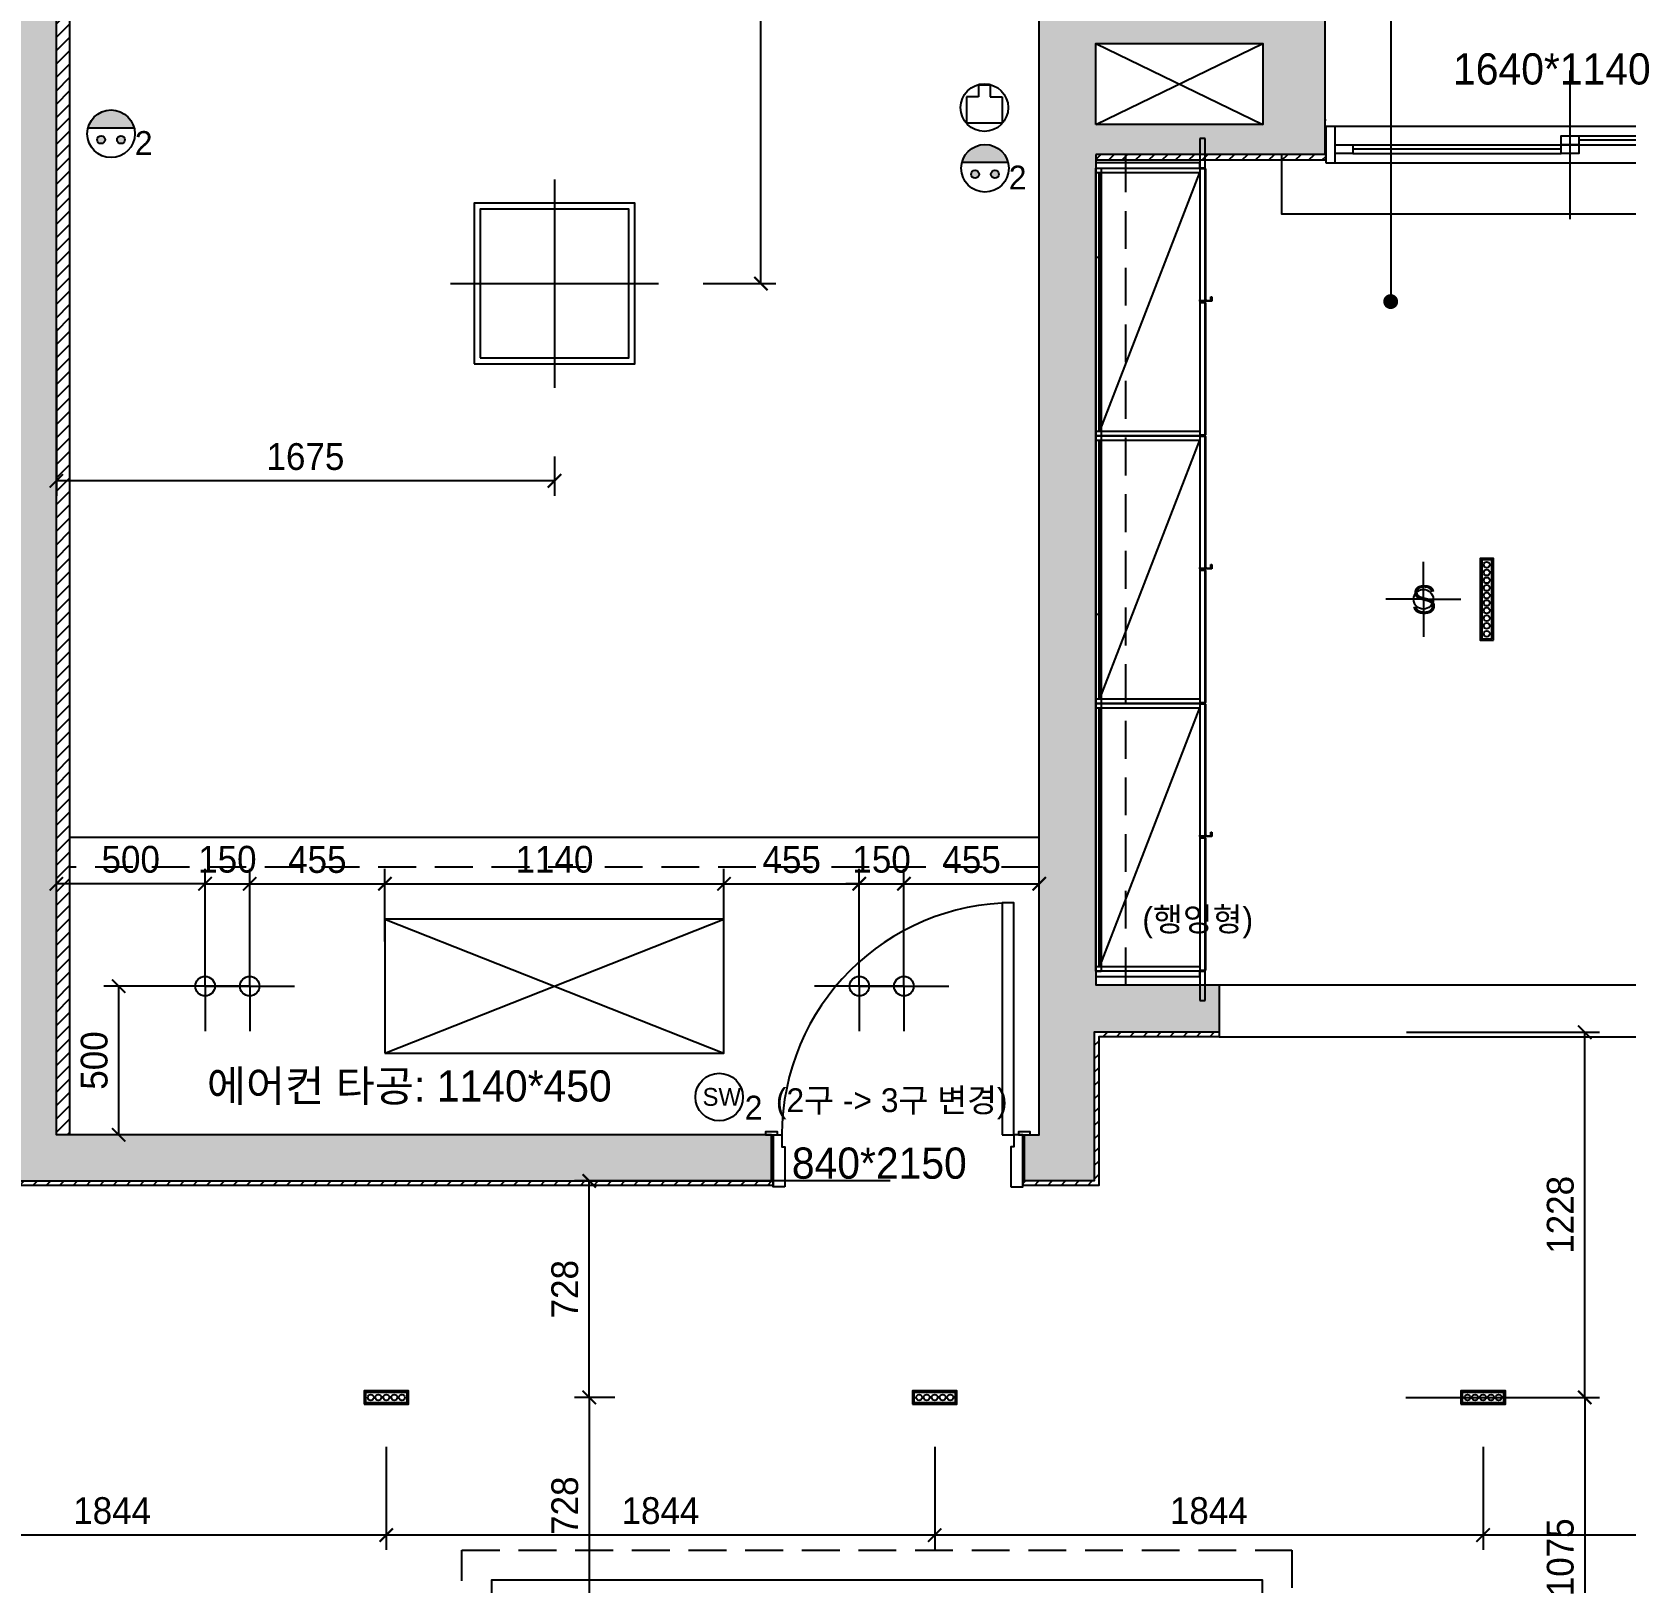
# Model space of a CAD drawing. Header units: millimetres. Extents: x -551172 to 227904, y -3435 to 261611.
# Drawn here: x 178298 to 183656, y 86302 to 91515 of the extents above; entities that cross this region are included whole.
import ezdxf

# ---------------------------------------------------------------- set-up
doc = ezdxf.new("R2010")
doc.units = ezdxf.units.MM
doc.header["$LTSCALE"] = 100
doc.header["$PDMODE"] = 3
doc.linetypes.add('DIVIDE', pattern=[31.75, 12.7, -6.35, 0, -6.35, 0, -6.35])
doc.linetypes.add('HIDDENX2', pattern=[19.05, 12.7, -6.35])
doc.layers.get('DEFPOINTS').update_dxf_attribs({"color": 248})
for name, color, linetype in [('3TI-CE-LIGHT', 6, 'Continuous'), ('C-LIGHT', 5, 'Continuous'), ('C-LIGHT(IN)', 10, 'HIDDENX2'), ('E-DIM(IN)', 14, 'Continuous'), ('F-HAT', 251, 'Continuous'), ('F-HAT @ 1', 251, 'Continuous'), ('F-LEVEL', 7, 'Continuous'), ('F-OPEN', 1, 'DIVIDE'), ('F-SYM', 7, 'Continuous'), ('F-TEXT @ 1', 3, 'Continuous'), ('F-WALL1', 2, 'Continuous'), ('F-WALL2', 3, 'Continuous'), ('F-WIN', 4, 'Continuous'), ('전기', 7, 'Continuous')]:
    doc.layers.add(name, color=color, linetype=linetype)
doc.styles.add('YOURNAME', font='HYWULM.TTF')
doc.styles.add('휴먼엑스포', font='Expo M.ttf')
doc.dimstyles.new('YOURNAME-50', dxfattribs={"dimscale": 50, "dimtxt": 1.8, "dimasz": 0.9, "dimexe": 1, "dimexo": 3, "dimgap": 0.7, "dimtad": 1, "dimdec": 0, "dimzin": 0, "dimdsep": 46, "dimtxsty": 'YOURNAME', "dimblk": 'ARCHTICK', "dimcen": 0, "dimclrd": 1, "dimclre": 1, "dimclrt": 7, "dimadec": 0, "dimazin": 0, "dimtfac": 1, "dimtdec": 0, "dimtix": 1, "dimtmove": 2, "dimatfit": 3, "dimldrblk": 'ARCHTICK', "dimfxl": 0, "dimtolj": 1, "dimtzin": 0, "dimarcsym": 0})
pattern_1 = [(45, (25200, 0), (-22.4506403, 22.4506403), [])]

# ---------------------------------------------------------------- blocks, each defined once
blk = doc.blocks.new('_ArchTick')
at = {"color": 0, "linetype": 'ByBlock', "const_width": 0.15}
blk.add_lwpolyline([(-0.5, -0.5), (0.5, 0.5)], dxfattribs=at)
blk = doc.blocks.new('*D362')
at = {"layer": 'DEFPOINTS', "color": 0}
for p in [(178380.6, 90668.3), (180055.6, 90236.7), (178380.6, 90005)]:
    blk.add_point(p, dxfattribs=at)
at = {"layer": 'E-DIM(IN)', "lineweight": -2}
for p, q in [((178380.6, 90518.3), (178380.6, 89955)), ((180055.6, 90086.7), (180055.6, 89955)), ((180055.6, 90005), (178380.6, 90005))]:
    blk.add_line(p, q, dxfattribs=at)
at = {"layer": 'E-DIM(IN)', "lineweight": -2, "xscale": 45, "yscale": 45, "zscale": 45, "rotation": 180}
blk.add_blockref('_ArchTick', (178380.6, 90005), dxfattribs=at)
at = {"layer": 'E-DIM(IN)', "lineweight": -2, "xscale": 45, "yscale": 45, "zscale": 45}
blk.add_blockref('_ArchTick', (180055.6, 90005), dxfattribs=at)
at = {"layer": 'E-DIM(IN)', "color": 7, "insert": (179218.1, 90086.1), "char_height": 90, "attachment_point": 5, "style": 'YOURNAME'}
blk.add_mtext('\\A1;1675', dxfattribs=at)
blk = doc.blocks.new('*D363')
at = {"layer": 'DEFPOINTS', "color": 0}
for p in [(180093.1, 92845.8), (180750, 92845.8), (180405.6, 90668.3)]:
    blk.add_point(p, dxfattribs=at)
at = {"layer": 'E-DIM(IN)', "lineweight": -2}
for p, q in [((180243.1, 92845.8), (180800, 92845.8)), ((180750, 90668.3), (180750, 92845.8)), ((180555.6, 90668.3), (180800, 90668.3))]:
    blk.add_line(p, q, dxfattribs=at)
at = {"layer": 'E-DIM(IN)', "lineweight": -2, "xscale": 45, "yscale": 45, "zscale": 45}
for p, rotation in [((180750, 92845.8), 90), ((180750, 90668.3), 270)]:
    blk.add_blockref('_ArchTick', p, dxfattribs=dict(at, rotation=rotation))
at = {"layer": 'E-DIM(IN)', "color": 7, "insert": (180668.2, 91757.1), "char_height": 90, "attachment_point": 5, "rotation": 90, "style": 'YOURNAME'}
blk.add_mtext('\\A1;2178', dxfattribs=at)
blk = doc.blocks.new('*D364')
at = {"layer": 'DEFPOINTS', "color": 0}
for p in [(178380.6, 88650), (178380.6, 88305.8), (178880.6, 88305.8)]:
    blk.add_point(p, dxfattribs=at)
at = {"layer": 'E-DIM(IN)', "lineweight": -2}
for p, q in [((178380.6, 88455.8), (178380.6, 88700)), ((178880.6, 88455.8), (178880.6, 88700)), ((178880.6, 88650), (178380.6, 88650))]:
    blk.add_line(p, q, dxfattribs=at)
at = {"layer": 'E-DIM(IN)', "lineweight": -2, "xscale": 45, "yscale": 45, "zscale": 45, "rotation": 180}
blk.add_blockref('_ArchTick', (178380.6, 88650), dxfattribs=at)
at = {"layer": 'E-DIM(IN)', "lineweight": -2, "xscale": 45, "yscale": 45, "zscale": 45}
blk.add_blockref('_ArchTick', (178880.6, 88650), dxfattribs=at)
at = {"layer": 'E-DIM(IN)', "color": 7, "insert": (178630.6, 88731.8), "char_height": 90, "attachment_point": 5, "style": 'YOURNAME'}
blk.add_mtext('\\A1;500', dxfattribs=at)
blk = doc.blocks.new('*D365')
at = {"layer": 'DEFPOINTS', "color": 0}
for p in [(179030.6, 88650.2), (178880.6, 88305.8), (179030.6, 88305.8)]:
    blk.add_point(p, dxfattribs=at)
at = {"layer": 'E-DIM(IN)', "lineweight": -2}
for p, q in [((178880.6, 88455.8), (178880.6, 88700.2)), ((179030.6, 88455.8), (179030.6, 88700.2)), ((178880.6, 88650.2), (178835.6, 88650.2)), ((178880.6, 88650.2), (179030.6, 88650.2)), ((179030.6, 88650.2), (179075.6, 88650.2))]:
    blk.add_line(p, q, dxfattribs=at)
at = {"layer": 'E-DIM(IN)', "lineweight": -2, "xscale": 45, "yscale": 45, "zscale": 45}
blk.add_blockref('_ArchTick', (178880.6, 88650.2), dxfattribs=at)
at = {"layer": 'E-DIM(IN)', "lineweight": -2, "xscale": 45, "yscale": 45, "zscale": 45, "rotation": 180}
blk.add_blockref('_ArchTick', (179030.6, 88650.2), dxfattribs=at)
at = {"layer": 'E-DIM(IN)', "color": 7, "insert": (178955.6, 88732), "char_height": 90, "attachment_point": 5, "style": 'YOURNAME'}
blk.add_mtext('\\A1;150', dxfattribs=at)
blk = doc.blocks.new('*D366')
at = {"layer": 'DEFPOINTS', "color": 0}
for p in [(179485.6, 88650.2), (179030.6, 88305.8), (179485.6, 88305.8)]:
    blk.add_point(p, dxfattribs=at)
at = {"layer": 'E-DIM(IN)', "lineweight": -2}
for p, q in [((179030.6, 88455.8), (179030.6, 88700.2)), ((179485.6, 88455.8), (179485.6, 88700.2)), ((179030.6, 88650.2), (179485.6, 88650.2))]:
    blk.add_line(p, q, dxfattribs=at)
at = {"layer": 'E-DIM(IN)', "lineweight": -2, "xscale": 45, "yscale": 45, "zscale": 45, "rotation": 180}
blk.add_blockref('_ArchTick', (179030.6, 88650.2), dxfattribs=at)
at = {"layer": 'E-DIM(IN)', "lineweight": -2, "xscale": 45, "yscale": 45, "zscale": 45}
blk.add_blockref('_ArchTick', (179485.6, 88650.2), dxfattribs=at)
at = {"layer": 'E-DIM(IN)', "color": 7, "insert": (179258.1, 88731.1), "char_height": 90, "attachment_point": 5, "style": 'YOURNAME'}
blk.add_mtext('\\A1;455', dxfattribs=at)
blk = doc.blocks.new('*D367')
at = {"layer": 'DEFPOINTS', "color": 0}
for p in [(180625.6, 88650.1), (179485.6, 88305.8), (180625.6, 88305.8)]:
    blk.add_point(p, dxfattribs=at)
at = {"layer": 'E-DIM(IN)', "lineweight": -2}
for p, q in [((179485.6, 88455.8), (179485.6, 88700.1)), ((180625.6, 88455.8), (180625.6, 88700.1)), ((179485.6, 88650.1), (180625.6, 88650.1))]:
    blk.add_line(p, q, dxfattribs=at)
at = {"layer": 'E-DIM(IN)', "lineweight": -2, "xscale": 45, "yscale": 45, "zscale": 45, "rotation": 180}
blk.add_blockref('_ArchTick', (179485.6, 88650.1), dxfattribs=at)
at = {"layer": 'E-DIM(IN)', "lineweight": -2, "xscale": 45, "yscale": 45, "zscale": 45}
blk.add_blockref('_ArchTick', (180625.6, 88650.1), dxfattribs=at)
at = {"layer": 'E-DIM(IN)', "color": 7, "insert": (180055.6, 88731.9), "char_height": 90, "attachment_point": 5, "style": 'YOURNAME'}
blk.add_mtext('\\A1;1140', dxfattribs=at)
blk = doc.blocks.new('*D368')
at = {"layer": 'DEFPOINTS', "color": 0}
for p in [(181080.6, 88650.1), (180625.6, 88305.8), (181080.6, 88305.8)]:
    blk.add_point(p, dxfattribs=at)
at = {"layer": 'E-DIM(IN)', "lineweight": -2}
for p, q in [((180625.6, 88455.8), (180625.6, 88700.1)), ((181080.6, 88455.8), (181080.6, 88700.1)), ((180625.6, 88650.1), (181080.6, 88650.1))]:
    blk.add_line(p, q, dxfattribs=at)
at = {"layer": 'E-DIM(IN)', "lineweight": -2, "xscale": 45, "yscale": 45, "zscale": 45, "rotation": 180}
blk.add_blockref('_ArchTick', (180625.6, 88650.1), dxfattribs=at)
at = {"layer": 'E-DIM(IN)', "lineweight": -2, "xscale": 45, "yscale": 45, "zscale": 45}
blk.add_blockref('_ArchTick', (181080.6, 88650.1), dxfattribs=at)
at = {"layer": 'E-DIM(IN)', "color": 7, "insert": (180853.1, 88731), "char_height": 90, "attachment_point": 5, "style": 'YOURNAME'}
blk.add_mtext('\\A1;455', dxfattribs=at)
blk = doc.blocks.new('*D369')
at = {"layer": 'DEFPOINTS', "color": 0}
for p in [(181230.6, 88650.1), (181080.6, 88305.8), (181230.6, 88305.8)]:
    blk.add_point(p, dxfattribs=at)
at = {"layer": 'E-DIM(IN)', "lineweight": -2}
for p, q in [((181080.6, 88455.8), (181080.6, 88700.1)), ((181230.6, 88455.8), (181230.6, 88700.1)), ((181080.6, 88650.1), (181035.6, 88650.1)), ((181080.6, 88650.1), (181230.6, 88650.1)), ((181230.6, 88650.1), (181275.6, 88650.1))]:
    blk.add_line(p, q, dxfattribs=at)
at = {"layer": 'E-DIM(IN)', "lineweight": -2, "xscale": 45, "yscale": 45, "zscale": 45}
blk.add_blockref('_ArchTick', (181080.6, 88650.1), dxfattribs=at)
at = {"layer": 'E-DIM(IN)', "lineweight": -2, "xscale": 45, "yscale": 45, "zscale": 45, "rotation": 180}
blk.add_blockref('_ArchTick', (181230.6, 88650.1), dxfattribs=at)
at = {"layer": 'E-DIM(IN)', "color": 7, "insert": (181155.6, 88731.9), "char_height": 90, "attachment_point": 5, "style": 'YOURNAME'}
blk.add_mtext('\\A1;150', dxfattribs=at)
blk = doc.blocks.new('*D370')
at = {"layer": 'DEFPOINTS', "color": 0}
for p in [(181685.6, 88650.1), (181230.6, 88305.8), (181685.6, 88305.8)]:
    blk.add_point(p, dxfattribs=at)
at = {"layer": 'E-DIM(IN)', "lineweight": -2}
for p, q in [((181230.6, 88455.8), (181230.6, 88700.1)), ((181685.6, 88455.8), (181685.6, 88700.1)), ((181230.6, 88650.1), (181685.6, 88650.1))]:
    blk.add_line(p, q, dxfattribs=at)
at = {"layer": 'E-DIM(IN)', "lineweight": -2, "xscale": 45, "yscale": 45, "zscale": 45, "rotation": 180}
blk.add_blockref('_ArchTick', (181230.6, 88650.1), dxfattribs=at)
at = {"layer": 'E-DIM(IN)', "lineweight": -2, "xscale": 45, "yscale": 45, "zscale": 45}
blk.add_blockref('_ArchTick', (181685.6, 88650.1), dxfattribs=at)
at = {"layer": 'E-DIM(IN)', "color": 7, "insert": (181458.1, 88731), "char_height": 90, "attachment_point": 5, "style": 'YOURNAME'}
blk.add_mtext('\\A1;455', dxfattribs=at)
blk = doc.blocks.new('*D371')
at = {"layer": 'DEFPOINTS', "color": 0}
for p in [(178879.4, 88305.8), (178590, 87805.8), (178879.4, 87805.8)]:
    blk.add_point(p, dxfattribs=at)
at = {"layer": 'E-DIM(IN)', "lineweight": -2}
for p, q in [((178729.4, 88305.8), (178540, 88305.8)), ((178590, 88305.8), (178590, 87805.8)), ((178729.4, 87805.8), (178540, 87805.8))]:
    blk.add_line(p, q, dxfattribs=at)
at = {"layer": 'E-DIM(IN)', "lineweight": -2, "xscale": 45, "yscale": 45, "zscale": 45}
for p, rotation in [((178590, 88305.8), 90), ((178590, 87805.8), 270)]:
    blk.add_blockref('_ArchTick', p, dxfattribs=dict(at, rotation=rotation))
at = {"layer": 'E-DIM(IN)', "color": 7, "insert": (178508.2, 88055.8), "char_height": 90, "attachment_point": 5, "rotation": 90, "style": 'YOURNAME'}
blk.add_mtext('\\A1;500', dxfattribs=at)
blk = doc.blocks.new('*D413')
at = {"layer": 'DEFPOINTS', "color": 0}
for p in [(183178.1, 86906.3), (184843.1, 86746.8), (183178.1, 86460)]:
    blk.add_point(p, dxfattribs=at)
at = {"layer": 'E-DIM(IN)', "lineweight": -2}
for p, q in [((183178.1, 86756.3), (183178.1, 86410)), ((184843.1, 86596.8), (184843.1, 86410)), ((184843.1, 86460), (183178.1, 86460))]:
    blk.add_line(p, q, dxfattribs=at)
at = {"layer": 'E-DIM(IN)', "lineweight": -2, "xscale": 45, "yscale": 45, "zscale": 45, "rotation": 180}
blk.add_blockref('_ArchTick', (183178.1, 86460), dxfattribs=at)
at = {"layer": 'E-DIM(IN)', "lineweight": -2, "xscale": 45, "yscale": 45, "zscale": 45}
blk.add_blockref('_ArchTick', (184843.1, 86460), dxfattribs=at)
at = {"layer": 'E-DIM(IN)', "color": 7, "insert": (184010.6, 86541.1), "char_height": 90, "attachment_point": 5, "style": 'YOURNAME'}
blk.add_mtext('\\A1;1665', dxfattribs=at)
blk = doc.blocks.new('*D414')
at = {"layer": 'DEFPOINTS', "color": 0}
for p in [(182770.6, 88150.8), (183520, 88150.8), (182770.6, 86922.8)]:
    blk.add_point(p, dxfattribs=at)
at = {"layer": 'E-DIM(IN)', "lineweight": -2}
for p, q in [((182920.6, 88150.8), (183570, 88150.8)), ((183520, 86922.8), (183520, 88150.8)), ((182920.6, 86922.8), (183570, 86922.8))]:
    blk.add_line(p, q, dxfattribs=at)
at = {"layer": 'E-DIM(IN)', "lineweight": -2, "xscale": 45, "yscale": 45, "zscale": 45}
for p, rotation in [((183520, 88150.8), 90), ((183520, 86922.8), 270)]:
    blk.add_blockref('_ArchTick', p, dxfattribs=dict(at, rotation=rotation))
at = {"layer": 'E-DIM(IN)', "color": 7, "insert": (183438.2, 87536.8), "char_height": 90, "attachment_point": 5, "rotation": 90, "style": 'YOURNAME'}
blk.add_mtext('\\A1;1228', dxfattribs=at)
blk = doc.blocks.new('*D415')
at = {"layer": 'DEFPOINTS', "color": 0}
for p in [(182768.2, 86922.8), (182768.2, 85847.8), (183520, 85847.8)]:
    blk.add_point(p, dxfattribs=at)
at = {"layer": 'E-DIM(IN)', "lineweight": -2}
for p, q in [((182918.2, 86922.8), (183570, 86922.8)), ((183520, 86922.8), (183520, 85847.8)), ((182918.2, 85847.8), (183570, 85847.8))]:
    blk.add_line(p, q, dxfattribs=at)
at = {"layer": 'E-DIM(IN)', "lineweight": -2, "xscale": 45, "yscale": 45, "zscale": 45}
for p, rotation in [((183520, 86922.8), 90), ((183520, 85847.8), 270)]:
    blk.add_blockref('_ArchTick', p, dxfattribs=dict(at, rotation=rotation))
at = {"layer": 'E-DIM(IN)', "color": 7, "insert": (183438.2, 86385.3), "char_height": 90, "attachment_point": 5, "rotation": 90, "style": 'YOURNAME'}
blk.add_mtext('\\A1;1075', dxfattribs=at)
blk = doc.blocks.new('*D416')
at = {"layer": 'DEFPOINTS', "color": 0}
for p in [(181334.1, 86906.3), (183178.1, 86906.3), (181334.1, 86460)]:
    blk.add_point(p, dxfattribs=at)
at = {"layer": 'E-DIM(IN)', "lineweight": -2}
for p, q in [((181334.1, 86756.3), (181334.1, 86410)), ((183178.1, 86756.3), (183178.1, 86410)), ((183178.1, 86460), (181334.1, 86460))]:
    blk.add_line(p, q, dxfattribs=at)
at = {"layer": 'E-DIM(IN)', "lineweight": -2, "xscale": 45, "yscale": 45, "zscale": 45, "rotation": 180}
blk.add_blockref('_ArchTick', (181334.1, 86460), dxfattribs=at)
at = {"layer": 'E-DIM(IN)', "lineweight": -2, "xscale": 45, "yscale": 45, "zscale": 45}
blk.add_blockref('_ArchTick', (183178.1, 86460), dxfattribs=at)
at = {"layer": 'E-DIM(IN)', "color": 7, "insert": (182256.1, 86541.8), "char_height": 90, "attachment_point": 5, "style": 'YOURNAME'}
blk.add_mtext('\\A1;1844', dxfattribs=at)
blk = doc.blocks.new('*D417')
at = {"layer": 'DEFPOINTS', "color": 0}
for p in [(177646, 86906.3), (179490.1, 86906.3), (177646, 86460)]:
    blk.add_point(p, dxfattribs=at)
at = {"layer": 'E-DIM(IN)', "lineweight": -2}
for p, q in [((177646, 86756.3), (177646, 86410)), ((179490.1, 86756.3), (179490.1, 86410)), ((179490.1, 86460), (177646, 86460))]:
    blk.add_line(p, q, dxfattribs=at)
at = {"layer": 'E-DIM(IN)', "lineweight": -2, "xscale": 45, "yscale": 45, "zscale": 45, "rotation": 180}
blk.add_blockref('_ArchTick', (177646, 86460), dxfattribs=at)
at = {"layer": 'E-DIM(IN)', "lineweight": -2, "xscale": 45, "yscale": 45, "zscale": 45}
blk.add_blockref('_ArchTick', (179490.1, 86460), dxfattribs=at)
at = {"layer": 'E-DIM(IN)', "color": 7, "insert": (178568.1, 86541.8), "char_height": 90, "attachment_point": 5, "style": 'YOURNAME'}
blk.add_mtext('\\A1;1844', dxfattribs=at)
blk = doc.blocks.new('*D442')
at = {"layer": 'DEFPOINTS', "color": 0}
for p in [(180172.5, 87650.8), (181334.1, 87650.8), (180408.9, 86922.8)]:
    blk.add_point(p, dxfattribs=at)
at = {"layer": 'E-DIM(IN)', "lineweight": -2}
for p, q in [((181184.1, 87650.8), (180122.5, 87650.8)), ((180172.5, 86922.8), (180172.5, 87650.8)), ((180258.9, 86922.8), (180122.5, 86922.8))]:
    blk.add_line(p, q, dxfattribs=at)
at = {"layer": 'E-DIM(IN)', "lineweight": -2, "xscale": 45, "yscale": 45, "zscale": 45}
for p, rotation in [((180172.5, 87650.8), 90), ((180172.5, 86922.8), 270)]:
    blk.add_blockref('_ArchTick', p, dxfattribs=dict(at, rotation=rotation))
at = {"layer": 'E-DIM(IN)', "color": 7, "insert": (180090.7, 87286.8), "char_height": 90, "attachment_point": 5, "rotation": 90, "style": 'YOURNAME'}
blk.add_mtext('\\A1;728', dxfattribs=at)
blk = doc.blocks.new('*D443')
at = {"layer": 'DEFPOINTS', "color": 0}
for p in [(180408.9, 86922.8), (180172.5, 86194.8), (180408.9, 86194.8)]:
    blk.add_point(p, dxfattribs=at)
at = {"layer": 'E-DIM(IN)', "lineweight": -2}
for p, q in [((180258.9, 86922.8), (180122.5, 86922.8)), ((180172.5, 86922.8), (180172.5, 86194.8)), ((180258.9, 86194.8), (180122.5, 86194.8))]:
    blk.add_line(p, q, dxfattribs=at)
at = {"layer": 'E-DIM(IN)', "lineweight": -2, "xscale": 45, "yscale": 45, "zscale": 45}
for p, rotation in [((180172.5, 86922.8), 90), ((180172.5, 86194.8), 270)]:
    blk.add_blockref('_ArchTick', p, dxfattribs=dict(at, rotation=rotation))
at = {"layer": 'E-DIM(IN)', "color": 7, "insert": (180090.7, 86558.8), "char_height": 90, "attachment_point": 5, "rotation": 90, "style": 'YOURNAME'}
blk.add_mtext('\\A1;728', dxfattribs=at)
blk = doc.blocks.new('*D593')
at = {"layer": 'DEFPOINTS', "color": 0}
for p in [(179490.1, 86906.3), (181334.1, 86906.3), (179490.1, 86460)]:
    blk.add_point(p, dxfattribs=at)
at = {"layer": 'E-DIM(IN)', "lineweight": -2}
for p, q in [((179490.1, 86756.3), (179490.1, 86410)), ((181334.1, 86756.3), (181334.1, 86410)), ((181334.1, 86460), (179490.1, 86460))]:
    blk.add_line(p, q, dxfattribs=at)
at = {"layer": 'E-DIM(IN)', "lineweight": -2, "xscale": 45, "yscale": 45, "zscale": 45, "rotation": 180}
blk.add_blockref('_ArchTick', (179490.1, 86460), dxfattribs=at)
at = {"layer": 'E-DIM(IN)', "lineweight": -2, "xscale": 45, "yscale": 45, "zscale": 45}
blk.add_blockref('_ArchTick', (181334.1, 86460), dxfattribs=at)
at = {"layer": 'E-DIM(IN)', "color": 7, "insert": (180412.1, 86541.8), "char_height": 90, "attachment_point": 5, "style": 'YOURNAME'}
blk.add_mtext('\\A1;1844', dxfattribs=at)

msp = doc.modelspace()

# ---------------------------------------------------------------- hatches: boundary and pattern name
at = {"layer": 'F-HAT'}
h = msp.add_hatch(color=256, dxfattribs=at)
h.dxf.hatch_style = 1
h.paths.add_polyline_path([(171200.6, 91301.8), (171242.1, 91616.8), (169842.1, 91616.8), (169842.1, 93089.8), (170417.1, 93089.8), (170417.1, 93320.8), (169642.1, 93320.8), (169642.1, 79859.8), (170676.6, 79859.8), (170676.6, 80052.8), (169906.6, 80052.8), (169906.6, 81641.8), (170689.6, 81641.8), (170689.6, 81891.8), (169929.6, 81891.8), (169929.6, 86096.8), (171020.6, 86096.8), (171020.6, 86256.8), (169929.6, 86256.8), (169929.6, 88346.8), (171270.6, 88346.8), (171270.6, 88496.8), (169890.6, 88496.8), (169890.6, 91301.8)])
h.paths.add_polyline_path([(172733.6, 91301.8), (172733.6, 88496.8), (172058.6, 88496.8), (172058.6, 88346.8), (172733.6, 88346.8), (172733.6, 86256.8), (171870.6, 86256.8), (171870.6, 86096.8), (173420.6, 86096.8), (173420.6, 86256.8), (172905.6, 86256.8), (172905.6, 87608.8), (173605.6, 87608.8), (173605.6, 87763.8), (172895.6, 87763.8), (172895.6, 91300.8), (173685.6, 91300.8), (173685.6, 91915.8), (172900.6, 91915.8), (172900.6, 93120.8), (173660.6, 93120.8), (173660.6, 93320.8), (172034.6, 93320.8), (172034.6, 93089.8), (172744.6, 93089.8), (172744.6, 92186.8), (172002.1, 92186.8), (172002.1, 91616.8), (172043.6, 91301.8)])
h.paths.add_polyline_path([(172152.1, 91616.8), (172152.1, 92036.8), (172744.6, 92036.8), (172744.6, 91616.8)], flags=16)
h.paths.add_polyline_path([(172900.6, 91450.8), (172900.6, 91765.8), (173535.6, 91765.8), (173535.6, 91450.8)], flags=16)
h.paths.add_polyline_path([(174648.6, 86256.8), (174375.6, 86256.8), (174375.6, 86096.8), (174420.6, 86096.8), (174420.6, 81891.8), (173988.6, 81891.8), (173988.6, 81641.8), (174648.6, 81641.8), (174648.6, 81836.8)])
h.paths.add_polyline_path([(174601.6, 80059.8), (174601.6, 80694.8), (174406.6, 80694.8), (174406.6, 80402.8), (174406.6, 80059.8), (174396.6, 80059.8), (174396.6, 79859.8), (175111.6, 79859.8), (175111.6, 80059.8)])
h.paths.add_polyline_path([(180195.6, 80469.8), (180700.6, 80469.8), (180700.6, 80724.8), (180195.6, 80724.8), (180195.6, 85991.8), (182135.6, 85991.8), (182135.6, 85371.8), (182285.6, 85371.8), (182285.6, 85689.8), (182600.6, 85689.8), (182600.6, 85847.8), (182320.6, 85847.8), (182320.6, 86194.8), (180004.6, 86194.8), (180004.6, 80059.8), (179494.6, 80059.8), (179494.6, 79859.8), (180195.6, 79859.8), (180195.6, 80044.8)])
h.paths.add_polyline_path([(180195.6, 80044.8), (180195.6, 79859.8), (181840.6, 79859.8, 0.191132), (183208.8, 80469.8), (182995.6, 80469.8), (182973.9, 80469.8, -0.151278), (181840.6, 80044.8)])
h.paths.add_polyline_path([(184198.6, 80469.8), (184198.6, 80669.8), (183685.6, 80669.8), (183685.6, 85689.8), (183730.6, 85689.8), (183730.6, 85847.8), (183450.6, 85847.8), (183450.6, 85689.8), (183495.6, 85689.8), (183495.6, 80724.8), (182995.6, 80724.8), (182995.6, 80469.8)])
h.paths.add_polyline_path([(187180.6, 80469.8), (187180.6, 89425.8), (184290.6, 89425.8), (184290.6, 88310.8), (184205.6, 88310.8), (184205.6, 88150.8), (184290.6, 88150.8), (184290.6, 87350.8), (184450.6, 87350.8), (184450.6, 89200.8), (186980.6, 89200.8), (186980.6, 87505.8), (185235.6, 87505.8), (185235.6, 87350.8), (186165.6, 87350.8), (186165.6, 86142.8), (184900.6, 86142.8), (184900.6, 85847.8), (184580.6, 85847.8), (184580.6, 85689.8), (184895.6, 85689.8), (184895.6, 85364.8), (185048.6, 85364.8), (185048.6, 85984.8), (186988.6, 85984.8), (186988.6, 80669.8), (186478.6, 80669.8), (186478.6, 80469.8)])
h.paths.add_polyline_path([(186320.6, 86142.8), (186320.6, 87350.8), (186980.6, 87350.8), (186980.6, 86142.8)], flags=16)
h.paths.add_polyline_path([(180785.6, 87650.8), (180785.6, 87805.8), (178380.6, 87805.8), (178380.6, 92845.8), (178890.6, 92845.8), (178890.6, 93045.8), (178380.6, 93045.8), (178380.6, 93320.8), (177665.6, 93320.8), (177665.6, 93120.8), (178200.6, 93120.8), (178200.6, 90795.8), (177800.6, 90795.8), (177800.6, 90550.8), (178195.6, 90550.8), (178195.6, 87650.8)])
h.paths.add_polyline_path([(181875.6, 88310.8), (181875.6, 91102.8), (182645.6, 91102.8), (182645.6, 93045.8), (181405.6, 93045.8), (181405.6, 92845.8), (182437.6, 92845.8), (182437.6, 91575.8), (181685.6, 91575.8), (181685.6, 87805.8), (181635.6, 87805.8), (181635.6, 87650.8), (181870.6, 87650.8), (181870.6, 88150.8), (182290.6, 88150.8), (182290.6, 88310.8)])
h.paths.add_polyline_path([(181875.6, 91202.8), (181875.6, 91475.8), (182437.6, 91475.8), (182437.6, 91202.8)], flags=16)
h.paths.add_polyline_path([(184290.6, 90422.8), (184550.6, 90422.8), (184550.6, 91232.8), (184290.6, 91232.8)])
h.paths.add_polyline_path([(176170.6, 91300.8), (176170.6, 90550.8), (176440.6, 90550.8), (176440.6, 91640.8), (175170.6, 91640.8), (175170.6, 91300.8)])
h = msp.add_hatch(dxfattribs=at)
h.set_pattern_fill('ANSI31', color=256, scale=10)
h.paths.add_polyline_path([(178425.6, 92730.8), (178380.6, 92730.8), (178380.6, 87805.8), (178425.6, 87805.8)])
h = msp.add_hatch(dxfattribs=at)
h.set_pattern_fill('ANSI31', color=256, scale=10)
h.set_pattern_definition(pattern_1)
h.paths.add_polyline_path([(182650.6, 91217.8), (182645.6, 91217.8), (182645.6, 91102.8), (182650.6, 91102.8)])
h = msp.add_hatch(dxfattribs=at)
h.set_pattern_fill('ANSI31', color=256, scale=10)
h.paths.add_polyline_path([(182650.6, 91102.8), (182645.6, 91102.8), (181875.6, 91102.8), (181875.6, 91082.8), (182650.6, 91082.8)])
h = msp.add_hatch(dxfattribs=at)
h.set_pattern_fill('ANSI31', color=256, scale=10)
h.set_pattern_definition(pattern_1)
h.paths.add_polyline_path([(180790.6, 87650.8), (178195.6, 87650.8), (178195.6, 90550.8), (177800.6, 90550.8), (177800.6, 90535.8), (178180.6, 90535.8), (178180.6, 87635.8), (180790.6, 87635.8)])
h = msp.add_hatch(dxfattribs=at)
h.set_pattern_fill('ANSI31', color=256, scale=10)
h.set_pattern_definition(pattern_1)
h.paths.add_polyline_path([(182290.6, 88150.8), (181870.6, 88150.8), (181870.6, 87650.8), (181630.6, 87650.8), (181630.6, 87635.8), (181885.6, 87635.8), (181885.6, 88135.8), (182290.6, 88135.8)])
h = msp.add_hatch(dxfattribs=at)
h.set_pattern_fill('ANSI31', color=256, scale=10)
h.set_pattern_definition(pattern_1)
h.paths.add_polyline_path([(180790.6, 87805.8), (180785.6, 87805.8), (180785.6, 87650.8), (180790.6, 87650.8)])
h = msp.add_hatch(dxfattribs=at)
h.set_pattern_fill('ANSI31', color=256, scale=10)
h.set_pattern_definition(pattern_1)
h.paths.add_polyline_path([(181635.6, 87805.8), (181630.6, 87805.8), (181630.6, 87650.8), (181635.6, 87650.8)])
at = {"layer": '전기'}
h = msp.add_hatch(color=256, dxfattribs=at)
h.dxf.hatch_style = 1
h.paths.add_polyline_path([(178487, 91192.2, -0.341999), (178564.5, 91252.2, -0.341999), (178641.9, 91192.2)])
h.paths.add_polyline_path([(178531.1, 91165.5, -1), (178531.1, 91138.9, -1)])
h.paths.add_polyline_path([(178597.8, 91165.5, -1), (178597.8, 91138.9, -1)])
h = msp.add_hatch(color=256, dxfattribs=at)
h.dxf.hatch_style = 1
h.paths.add_polyline_path([(181425.8, 91076.1, -0.341999), (181503.3, 91136.1, -0.341999), (181580.7, 91076.1)])
h.paths.add_polyline_path([(181469.9, 91049.4, -1), (181469.9, 91022.7, -1)])
h.paths.add_polyline_path([(181536.6, 91049.4, -1), (181536.6, 91022.7, -1)])

# ---------------------------------------------------------------- linework, layer by layer
at = {"layer": '3TI-CE-LIGHT', "color": 1}
for p, q in [((180055.6, 91018.3), (180055.6, 90318.3)), ((179705.6, 90668.3), (180405.6, 90668.3)), ((178880.6, 88305.8), (178880.6, 88457)), ((179030.6, 88305.8), (179030.6, 88457)), ((181080.6, 88305.8), (181080.6, 88457)), ((181230.6, 88305.8), (181230.6, 88457)), ((178880.6, 88305.8), (178729.4, 88305.8)), ((179030.6, 88305.8), (178879.4, 88305.8)), ((178880.6, 88305.8), (179031.8, 88305.8)), ((178880.6, 88305.8), (178880.6, 88154.6)), ((179030.6, 88305.8), (179181.8, 88305.8)), ((179030.6, 88305.8), (179030.6, 88154.6)), ((181080.6, 88305.8), (180929.4, 88305.8)), ((181230.6, 88305.8), (181079.4, 88305.8)), ((181080.6, 88305.8), (181231.8, 88305.8)), ((181080.6, 88305.8), (181080.6, 88154.6)), ((181230.6, 88305.8), (181381.8, 88305.8)), ((181230.6, 88305.8), (181230.6, 88154.6))]:
    msp.add_line(p, q, dxfattribs=at)
for points in [[(179805.6, 90418.3), (180305.6, 90418.3), (180305.6, 90918.3), (179805.6, 90918.3)], [(183207.1, 89474.3), (183207.1, 89739.3), (183174.1, 89739.3), (183174.1, 89474.3)], [(179420.1, 86906.3), (179560.1, 86906.3), (179560.1, 86939.3), (179420.1, 86939.3)], [(181264.1, 86906.3), (181404.1, 86906.3), (181404.1, 86939.3), (181264.1, 86939.3)], [(183108.1, 86906.3), (183248.1, 86906.3), (183248.1, 86939.3), (183108.1, 86939.3)]]:
    msp.add_lwpolyline(points, close=True, dxfattribs=at)
at = {"layer": 'C-LIGHT', "color": 1}
for q in [(182977.6, 89732.8), (182851.6, 89606.8), (182977.6, 89480.8), (183103.6, 89606.8)]:
    msp.add_line((182977.6, 89606.8), q, dxfattribs=at)
at = {"layer": 'C-LIGHT'}
for points in [[(179785.6, 90398.3), (180325.6, 90398.3), (180325.6, 90938.3), (179785.6, 90938.3)], [(183213.1, 89469.3), (183213.1, 89744.3), (183168.1, 89744.3), (183168.1, 89469.3)], [(179415.1, 86900.3), (179565.1, 86900.3), (179565.1, 86945.3), (179415.1, 86945.3)], [(181259.1, 86900.3), (181409.1, 86900.3), (181409.1, 86945.3), (181259.1, 86945.3)], [(183103.1, 86900.3), (183253.1, 86900.3), (183253.1, 86945.3), (183103.1, 86945.3)]]:
    msp.add_lwpolyline(points, close=True, dxfattribs=at)
for centre, radius in [((183190.6, 89722.9), 10), ((183190.6, 89696.4), 10), ((182977.6, 89606.8), 33), ((183190.6, 89670.5), 10), ((183190.6, 89644.8), 10), ((183190.6, 89619.3), 10), ((183190.6, 89594.3), 10), ((183190.6, 89568.8), 10), ((183190.6, 89543.1), 10), ((183190.6, 89517.2), 10), ((183190.6, 89490.7), 10), ((178880.6, 88305.8), 33), ((179030.6, 88305.8), 33), ((181080.6, 88305.8), 33), ((181230.6, 88305.8), 33), ((179437.8, 86922.8), 10), ((179463.2, 86922.8), 10), ((179490.1, 86922.8), 10), ((179517, 86922.8), 10), ((179542.5, 86922.8), 10), ((181281.8, 86922.8), 10), ((181307.2, 86922.8), 10), ((181334.1, 86922.8), 10), ((181361, 86922.8), 10), ((181386.5, 86922.8), 10), ((183125.8, 86922.8), 10), ((183151.2, 86922.8), 10), ((183178.1, 86922.8), 10), ((183205, 86922.8), 10), ((183230.5, 86922.8), 10)]:
    msp.add_circle(centre, radius, dxfattribs=at)
at = {"layer": 'C-LIGHT(IN)', "ltscale": 0.1}
for p, q in [((181975.6, 91102.8), (181975.6, 88310.8)), ((181685.6, 88705.8), (178425.6, 88705.8))]:
    msp.add_line(p, q, dxfattribs=at)
msp.add_lwpolyline([(179744.6, 81924.8), (179744.6, 86409.8), (182535.6, 86409.8), (182535.6, 85862.8)], dxfattribs=at)
at = {"layer": 'F-HAT'}
for p, q in [((182225.6, 91156.3), (182225.6, 91056.8)), ((182243.6, 91156.3), (182225.6, 91156.3)), ((182243.6, 91056.8), (182243.6, 91156.3)), ((182225.6, 91074.8), (181875.6, 91074.8)), ((181875.6, 91074.8), (181875.6, 91056.8)), ((181875.6, 91056.8), (181875.6, 90756.8)), ((181875.6, 91056.8), (181893.6, 91056.8)), ((181875.6, 91056.8), (182225.6, 91056.8)), ((181875.6, 91056.8), (182225.6, 91056.8)), ((181875.6, 90156.8), (181875.6, 91056.8)), ((181875.6, 91041.8), (182225.6, 91041.8)), ((181886.7, 90171.8), (181886.7, 91041.8)), ((181889, 90171.8), (181889, 91041.8)), ((181889, 90171.8), (182225.6, 91041.8)), ((181893.6, 91056.8), (181893.6, 90756.8)), ((182225.6, 91056.8), (182225.6, 91074.8)), ((182225.6, 91056.8), (182243.6, 91056.8)), ((182243.6, 91056.8), (182225.6, 91056.8)), ((182225.6, 91056.8), (182225.6, 88356.8)), ((182225.6, 91056.8), (182225.6, 90156.8)), ((182226.6, 91054), (182227.4, 91054.8)), ((182226.6, 90610.6), (182226.6, 91054)), ((182227.4, 91054.8), (182243.7, 91054.8)), ((182243.6, 88356.8), (182243.6, 91056.8)), ((182243.7, 91054.8), (182244.5, 91054)), ((182244.5, 91054), (182244.5, 90610.6)), ((181875.6, 90756.8), (181893.6, 90756.8)), ((181875.6, 90756.8), (181875.6, 89556.8)), ((181875.6, 90756.8), (181893.6, 90756.8)), ((181893.6, 90756.8), (181893.6, 89556.8)), ((182225.6, 90613.3), (182226.6, 90613.3)), ((182225.6, 90608.8), (182225.6, 90613.3)), ((182265.4, 90608.8), (182225.6, 90608.8)), ((182226.6, 90613.3), (182226.6, 90609.8)), ((182227.4, 90609.8), (182226.6, 90610.6)), ((182226.6, 90609.8), (182245.3, 90609.8)), ((182226.6, 90604), (182227.4, 90604.8)), ((182226.6, 90159.6), (182226.6, 90604)), ((182243.7, 90609.8), (182227.4, 90609.8)), ((182227.4, 90604.8), (182243.8, 90604.8)), ((182244.5, 90610.6), (182243.7, 90609.8)), ((182243.8, 90604.8), (182244.6, 90604)), ((182244.6, 90604), (182244.6, 90159.6)), ((182245.3, 90609.8), (182245.3, 90614.8)), ((182245.3, 90614.8), (182246.3, 90614.8)), ((182246.3, 90614.8), (182246.3, 90611)), ((182246.3, 90611), (182263, 90611)), ((182263, 90611), (182263.1, 90611.1)), ((182263.1, 90611.1), (182263.2, 90611.2)), ((182263.2, 90623.1), (182263.2, 90623.3)), ((182263.2, 90623.3), (182263.4, 90623.3)), ((182263.2, 90611.2), (182263.2, 90623.1)), ((182263.4, 90623.3), (182265.4, 90623.3)), ((182265.4, 90623.3), (182265.6, 90623.3)), ((182265.6, 90608.9), (182265.4, 90608.8)), ((182265.6, 90623.3), (182265.6, 90623.1)), ((182265.6, 90623.1), (182265.6, 90609)), ((182265.6, 90609), (182265.6, 90608.9)), ((181875.6, 90171.8), (182225.6, 90171.8)), ((181875.6, 90156.8), (182225.6, 90156.8)), ((181875.6, 89256.8), (181875.6, 90156.8)), ((182225.6, 90156.8), (181875.6, 90156.8)), ((181875.6, 90141.8), (182225.6, 90141.8)), ((181886.7, 89271.8), (181886.7, 90141.8)), ((181889, 89271.8), (181889, 90141.8)), ((181889, 89271.8), (182225.6, 90141.8)), ((182225.6, 90156.8), (182225.6, 89256.8)), ((182227.4, 90158.8), (182226.6, 90159.6)), ((182226.6, 90154), (182227.4, 90154.8)), ((182226.6, 89710.6), (182226.6, 90154)), ((182243.8, 90158.8), (182227.4, 90158.8)), ((182227.4, 90154.8), (182243.7, 90154.8)), ((182243.7, 90154.8), (182244.5, 90154)), ((182244.6, 90159.6), (182243.8, 90158.8)), ((182244.5, 90154), (182244.5, 89710.6)), ((182225.6, 89713.3), (182226.6, 89713.3)), ((182225.6, 89708.8), (182225.6, 89713.3)), ((182265.4, 89708.8), (182225.6, 89708.8)), ((182226.6, 89713.3), (182226.6, 89709.8)), ((182227.4, 89709.8), (182226.6, 89710.6)), ((182226.6, 89709.8), (182245.3, 89709.8)), ((182226.6, 89704), (182227.4, 89704.8)), ((182226.6, 89259.6), (182226.6, 89704)), ((182243.7, 89709.8), (182227.4, 89709.8)), ((182227.4, 89704.8), (182243.8, 89704.8)), ((182244.5, 89710.6), (182243.7, 89709.8)), ((182243.8, 89704.8), (182244.6, 89704)), ((182244.6, 89704), (182244.6, 89259.6)), ((182245.3, 89709.8), (182245.3, 89714.8)), ((182245.3, 89714.8), (182246.3, 89714.8)), ((182246.3, 89714.8), (182246.3, 89711)), ((182246.3, 89711), (182263, 89711)), ((182263, 89711), (182263.1, 89711.1)), ((182263.1, 89711.1), (182263.2, 89711.2)), ((182263.2, 89723.1), (182263.2, 89723.3)), ((182263.2, 89723.3), (182263.4, 89723.3)), ((182263.2, 89711.2), (182263.2, 89723.1)), ((182263.4, 89723.3), (182265.4, 89723.3)), ((182265.4, 89723.3), (182265.6, 89723.3)), ((182265.6, 89708.9), (182265.4, 89708.8)), ((182265.6, 89723.3), (182265.6, 89723.1)), ((182265.6, 89723.1), (182265.6, 89709)), ((182265.6, 89709), (182265.6, 89708.9)), ((181875.6, 89556.8), (181875.6, 88356.8)), ((181875.6, 89556.8), (181893.6, 89556.8)), ((181875.6, 89556.8), (181893.6, 89556.8)), ((181893.6, 89556.8), (181893.6, 88356.8)), ((181875.6, 89271.8), (182225.6, 89271.8)), ((182227.4, 89258.8), (182226.6, 89259.6)), ((182244.6, 89259.6), (182243.8, 89258.8)), ((181875.6, 89256.8), (182225.6, 89256.8)), ((181875.6, 88356.8), (181875.6, 89256.8)), ((182225.6, 89256.8), (181875.6, 89256.8)), ((181875.6, 89241.8), (182225.6, 89241.8)), ((181886.7, 88371.8), (181886.7, 89241.8)), ((181889, 88371.8), (181889, 89241.8)), ((181889, 88371.8), (182225.6, 89241.8)), ((182225.6, 89256.8), (182225.6, 88356.8)), ((182226.6, 89254), (182227.4, 89254.8)), ((182226.6, 88810.6), (182226.6, 89254)), ((182243.8, 89258.8), (182227.4, 89258.8)), ((182227.4, 89254.8), (182243.7, 89254.8)), ((182243.7, 89254.8), (182244.5, 89254)), ((182244.5, 89254), (182244.5, 88810.6)), ((182225.6, 88813.3), (182226.6, 88813.3)), ((182225.6, 88808.8), (182225.6, 88813.3)), ((182265.4, 88808.8), (182225.6, 88808.8)), ((182226.6, 88813.3), (182226.6, 88809.8)), ((182227.4, 88809.8), (182226.6, 88810.6)), ((182226.6, 88809.8), (182245.3, 88809.8)), ((182226.6, 88804), (182227.4, 88804.8)), ((182226.6, 88359.6), (182226.6, 88804)), ((182243.7, 88809.8), (182227.4, 88809.8)), ((182227.4, 88804.8), (182243.8, 88804.8)), ((182244.5, 88810.6), (182243.7, 88809.8)), ((182243.8, 88804.8), (182244.6, 88804)), ((182244.6, 88804), (182244.6, 88359.6)), ((182245.3, 88809.8), (182245.3, 88814.8)), ((182245.3, 88814.8), (182246.3, 88814.8)), ((182246.3, 88814.8), (182246.3, 88811)), ((182246.3, 88811), (182263, 88811)), ((182263, 88811), (182263.1, 88811.1)), ((182263.1, 88811.1), (182263.2, 88811.2)), ((182263.2, 88823.1), (182263.2, 88823.3)), ((182263.2, 88823.3), (182263.4, 88823.3)), ((182263.2, 88811.2), (182263.2, 88823.1)), ((182263.4, 88823.3), (182265.4, 88823.3)), ((182265.4, 88823.3), (182265.6, 88823.3)), ((182265.6, 88808.9), (182265.4, 88808.8)), ((182265.6, 88823.3), (182265.6, 88823.1)), ((182265.6, 88823.1), (182265.6, 88809)), ((182265.6, 88809), (182265.6, 88808.9)), ((181875.6, 88371.8), (182225.6, 88371.8)), ((182225.6, 88356.8), (181875.6, 88356.8)), ((181875.6, 88356.8), (181875.6, 88338.8)), ((181875.6, 88356.8), (181893.6, 88356.8)), ((182225.6, 88356.8), (181875.6, 88356.8)), ((182225.6, 88338.8), (182225.6, 88356.8)), ((182225.6, 88356.8), (182225.6, 88257.3)), ((182243.6, 88356.8), (182225.6, 88356.8)), ((182225.6, 88356.8), (182243.6, 88356.8)), ((182227.4, 88358.8), (182226.6, 88359.6)), ((182243.8, 88358.8), (182227.4, 88358.8)), ((182243.6, 88257.3), (182243.6, 88356.8)), ((182244.6, 88359.6), (182243.8, 88358.8)), ((181875.6, 88338.8), (182225.6, 88338.8)), ((182225.6, 88257.3), (182243.6, 88257.3))]:
    msp.add_line(p, q, dxfattribs=at)
for points in [[(181560.6, 87805.8), (181600.6, 87805.8), (181600.6, 88585.8), (181560.6, 88585.8)], [(180765.6, 87805.8), (180805.6, 87805.8), (180805.6, 87815.8), (180765.6, 87815.8)], [(181615.6, 87805.8), (181655.6, 87805.8), (181655.6, 87815.8), (181615.6, 87815.8)], [(180830.6, 87630.8), (180790.6, 87630.8), (180790.6, 87805.8), (180820.6, 87805.8), (180820.6, 87780.8), (180820.6, 87765.8), (180830.6, 87765.8)], [(181590.6, 87630.8), (181630.6, 87630.8), (181630.6, 87805.8), (181600.6, 87805.8), (181600.6, 87780.8), (181600.6, 87765.8), (181590.6, 87765.8)]]:
    msp.add_lwpolyline(points, close=True, dxfattribs=at)
msp.add_arc((181600.6, 87805.8), 780, 90, 180, dxfattribs=at)
at = {"layer": 'F-LEVEL'}
for p, q in [((181685.6, 88805.8), (178425.6, 88805.8)), ((179485.6, 88080.8), (180625.6, 88530.8)), ((179485.6, 88530.8), (180625.6, 88080.8)), ((182290.6, 88310.8), (184205.6, 88310.8)), ((182290.6, 88135.8), (184205.6, 88135.8))]:
    msp.add_line(p, q, dxfattribs=at)
for points in [[(182500.6, 91102.8), (182500.6, 90902.8), (184090.6, 90902.8), (184090.6, 88310.8), (184290.6, 88310.8)], [(179844.6, 81924.8), (179844.6, 86309.8), (182435.6, 86309.8), (182435.6, 85862.8)]]:
    msp.add_lwpolyline(points, dxfattribs=at)
msp.add_lwpolyline([(179485.6, 88080.8), (180625.6, 88080.8), (180625.6, 88530.8), (179485.6, 88530.8)], close=True, dxfattribs=at)
at = {"layer": 'F-OPEN', "ltscale": 0.5}
for p, q in [((181875.6, 91202.8), (182437.6, 91475.8)), ((181875.6, 91475.8), (182437.6, 91202.8))]:
    msp.add_line(p, q, dxfattribs=at)
at = {"layer": 'F-SYM'}
msp.add_line((182867.5, 93848.1), (182867.5, 90607.9), dxfattribs=at)
at = {"layer": 'F-SYM', "const_width": 25}
msp.add_lwpolyline([(182867.5, 90620.4, 1), (182867.5, 90595.4, 1)], format="xyb", close=True, dxfattribs=at)
at = {"layer": 'F-WALL1'}
for points in [[(178380.6, 92845.8), (178890.6, 92845.8), (178890.6, 93045.8), (178380.6, 93045.8), (178380.6, 93320.8), (177665.6, 93320.8), (177665.6, 93120.8), (178200.6, 93120.8), (178200.6, 90795.8), (177800.6, 90795.8), (177800.6, 90550.8), (178195.6, 90550.8), (178195.6, 87650.8), (180785.6, 87650.8), (180785.6, 87805.8), (178380.6, 87805.8)], [(181875.6, 91102.8), (181875.6, 88310.8), (182290.6, 88310.8), (182290.6, 88150.8), (181870.6, 88150.8), (181870.6, 87650.8), (181635.6, 87650.8), (181635.6, 87805.8), (181685.6, 87805.8), (181685.6, 91575.8), (182437.6, 91575.8), (182437.6, 92845.8), (181405.6, 92845.8), (181405.6, 93045.8), (182645.6, 93045.8), (182645.6, 91102.8)], [(181875.6, 91202.8), (181875.6, 91475.8), (182437.6, 91475.8), (182437.6, 91202.8)]]:
    msp.add_lwpolyline(points, close=True, dxfattribs=at)
at = {"layer": 'F-WALL2'}
for p, q in [((178425.6, 87805.8), (178425.6, 92730.8)), ((182650.6, 91217.8), (182645.6, 91217.8)), ((182650.6, 91082.8), (181875.6, 91082.8)), ((182645.6, 91102.8), (182650.6, 91102.8)), ((180785.6, 87805.8), (180790.6, 87805.8)), ((180790.6, 87805.8), (180790.6, 87635.8)), ((181630.6, 87805.8), (181635.6, 87805.8)), ((181630.6, 87805.8), (181630.6, 87635.8)), ((180785.6, 87650.8), (180790.6, 87650.8)), ((181635.6, 87650.8), (181630.6, 87650.8))]:
    msp.add_line(p, q, dxfattribs=at)
for points in [[(180790.6, 87635.8), (178180.6, 87635.8), (178180.6, 90535.8), (177800.6, 90535.8)], [(182290.6, 88150.8), (182290.6, 88135.8), (181885.6, 88135.8), (181885.6, 87635.8), (181630.6, 87635.8)]]:
    msp.add_lwpolyline(points, dxfattribs=at)
at = {"layer": 'F-WIN'}
for p, q in [((183470.6, 90885.3), (183470.6, 91385.3)), ((182650.6, 91072.8), (182650.6, 91197.8)), ((182650.6, 91197.8), (184290.6, 91197.8)), ((182680.6, 91072.8), (182680.6, 91197.8)), ((182740.6, 91135.3), (183440.6, 91135.3)), ((183500.6, 91165.3), (184200.6, 91165.3)), ((184200.6, 91150.3), (183500.6, 91150.3)), ((183500.6, 91135.3), (184200.6, 91135.3)), ((183440.6, 91120.3), (182740.6, 91120.3)), ((182740.6, 91105.3), (183440.6, 91105.3)), ((184290.6, 91072.8), (182650.6, 91072.8))]:
    msp.add_line(p, q, dxfattribs=at)
for points in [[(182740.6, 91135.3), (182740.6, 91105.3), (182680.6, 91105.3), (182680.6, 91135.3)], [(183500.6, 91165.3), (183500.6, 91135.3), (183440.6, 91135.3), (183440.6, 91165.3)], [(183500.6, 91135.3), (183500.6, 91105.3), (183440.6, 91105.3), (183440.6, 91135.3)]]:
    msp.add_lwpolyline(points, close=True, dxfattribs=at)
at = {"layer": '전기'}
for p, q in [((181481.2, 91296), (181441.2, 91296)), ((181441.2, 91296), (181441.2, 91208)), ((181481.2, 91336), (181481.2, 91296)), ((181521.2, 91336), (181481.2, 91336)), ((181521.2, 91336), (181521.2, 91296)), ((181521.2, 91296), (181561.2, 91296)), ((181561.2, 91296), (181561.2, 91208)), ((178487, 91192.2), (178641.9, 91192.2)), ((181561.2, 91208), (181441.2, 91208)), ((181425.8, 91076.1), (181580.7, 91076.1))]:
    msp.add_line(p, q, dxfattribs=at)
for centre, radius in [((181501.2, 91260), 80), ((178564.5, 91172.2), 80), ((178531.1, 91152.2), 13.3), ((178597.8, 91152.2), 13.3), ((181503.3, 91056.1), 80), ((181469.9, 91036.1), 13.3), ((181536.6, 91036.1), 13.3), ((180609.5, 87933), 80)]:
    msp.add_circle(centre, radius, dxfattribs=at)

# ---------------------------------------------------------------- texts
at = {"layer": 'C-LIGHT(IN)', "ltscale": 0.1, "style": '휴먼엑스포'}
for s, p in [('(행잉형)', (182032.4, 88490.8)), ('(2구 -> 3구 변경)', (180800, 87882.4))]:
    msp.add_text(s, height=80, dxfattribs=at).set_placement(p)
at = {"layer": 'F-HAT @ 1', "style": 'YOURNAME'}
msp.add_text('840*2150', height=105, dxfattribs=at).set_placement((180853.8, 87658.3))
at = {"layer": 'F-TEXT @ 1', "style": 'YOURNAME'}
for s, p in [('1640*1140', (183077.2, 91337.7)), ('에어컨 타공: 1140*450', (178886.5, 87917.9))]:
    msp.add_text(s, height=105, dxfattribs=at).set_placement(p)
at = {"layer": '전기', "style": '휴먼엑스포'}
for s, height, p in [('2', 80, (178644.5, 91101.1)), ('2', 80, (181583.3, 90985)), ('S', 96, (182936.9, 89557.8)), ('SW', 60, (180553.6, 87903.5)), ('2', 80, (180695.4, 87857.4))]:
    msp.add_text(s, height=height, dxfattribs=at).set_placement(p)

# ---------------------------------------------------------------- dimensions: what is measured, and where the dimension line sits
at = {"layer": 'E-DIM(IN)'}
for base, p1, p2, picture, middle in [((180750, 92845.8023431), (180405.6292305, 90668.3023431), (180093.1292305, 92845.8023431), '*D363', (180668.2023968, 91757.0523431)), ((178590, 87805.8), (178879.4, 88305.8), (178879.4, 87805.8), '*D371', (178508.2, 88055.8)), ((183520, 88150.8), (182770.6, 86922.8), (182770.6, 88150.8), '*D414', (183438.2, 87536.8)), ((180172.5, 87650.8), (180408.9, 86922.8), (181334.1, 87650.8), '*D442', (180090.7, 87286.8)), ((180172.5, 86194.8), (180408.9, 86922.8), (180408.9, 86194.8), '*D443', (180090.7, 86558.8)), ((183520, 85847.8), (182768.2, 86922.8), (182768.2, 85847.8), '*D415', (183438.2, 86385.3))]:
    dim = msp.add_linear_dim(base=base, p1=p1, p2=p2, angle=90, dimstyle='YOURNAME-50', override={"dimclrd": 256, "dimclre": 256}, dxfattribs=at)
    dim.commit()
    dim.dimension.update_dxf_attribs({"geometry": picture, "text_midpoint": middle})
for base, p1, p2, picture, middle in [((178380.6, 90005), (180055.6, 90236.7), (178380.6, 90668.3), '*D362', (179218.1, 90086.1)), ((178380.6, 88650), (178880.6, 88305.8), (178380.6, 88305.8), '*D364', (178630.6, 88731.8)), ((179030.6, 88650.2), (178880.6, 88305.8), (179030.6, 88305.8), '*D365', (178955.6, 88732)), ((179485.6, 88650.2), (179030.6, 88305.8), (179485.6, 88305.8), '*D366', (179258.1, 88731.1)), ((180625.6, 88650.1), (179485.6, 88305.8), (180625.6, 88305.8), '*D367', (180055.6, 88731.9)), ((181080.6, 88650.1), (180625.6, 88305.8), (181080.6, 88305.8), '*D368', (180853.1, 88731)), ((181230.6, 88650.1), (181080.6, 88305.8), (181230.6, 88305.8), '*D369', (181155.6, 88731.9)), ((181685.6, 88650.1), (181230.6, 88305.8), (181685.6, 88305.8), '*D370', (181458.1, 88731)), ((177646, 86460), (179490.1, 86906.3), (177646, 86906.3), '*D417', (178568.1, 86541.8)), ((179490.1, 86460), (181334.1, 86906.3), (179490.1, 86906.3), '*D593', (180412.1, 86541.8)), ((181334.1, 86460), (183178.1, 86906.3), (181334.1, 86906.3), '*D416', (182256.1, 86541.8)), ((183178.1, 86460), (184843.1, 86746.8), (183178.1, 86906.3), '*D413', (184010.6, 86541.1))]:
    dim = msp.add_linear_dim(base=base, p1=p1, p2=p2, dimstyle='YOURNAME-50', override={"dimclrd": 256, "dimclre": 256}, dxfattribs=at)
    dim.commit()
    dim.dimension.update_dxf_attribs({"geometry": picture, "text_midpoint": middle})

doc.saveas('drawing.dxf')
